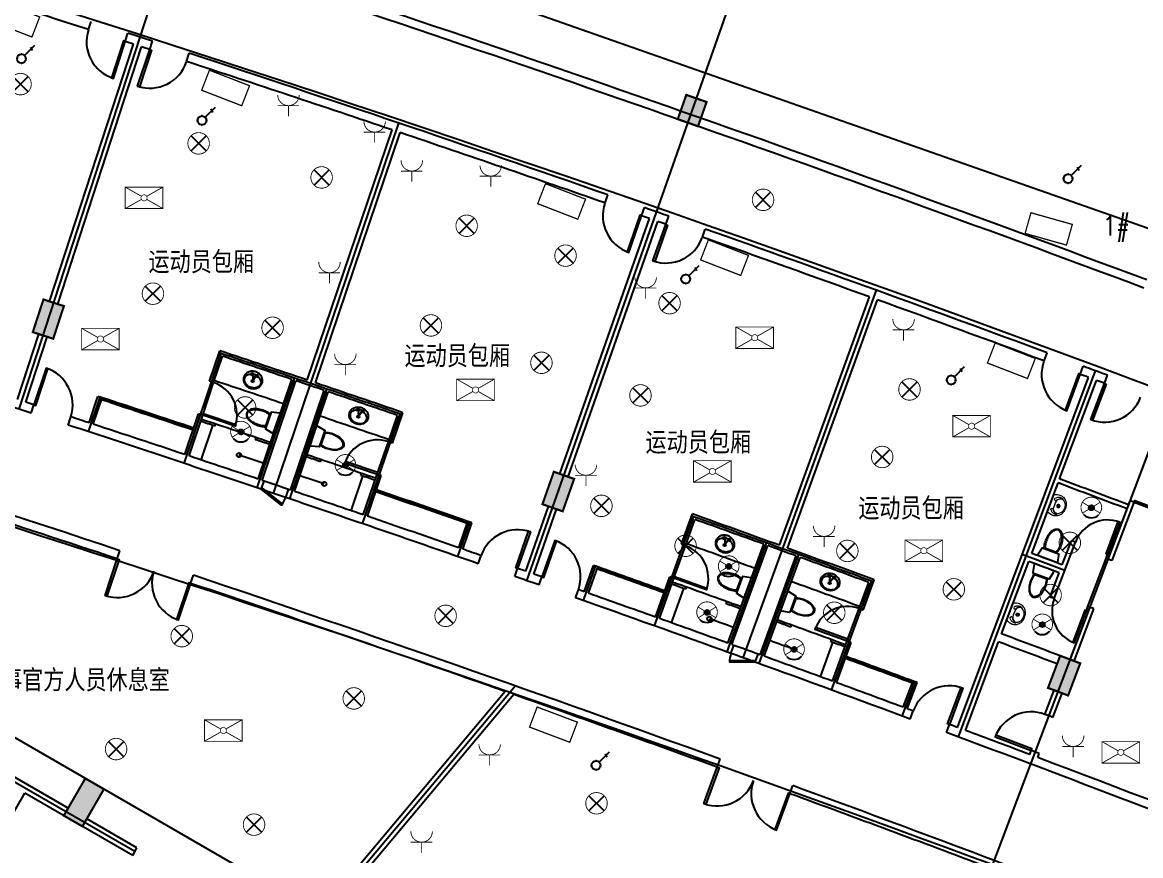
# Model space of a CAD drawing. Extents: x 23618587 to 48466785, y 42305484 to 86624613.
# Drawn here: x 24316359 to 24342374, y 43339700 to 43359099 of the extents above; entities that cross this region are included whole.
import ezdxf

# ---------------------------------------------------------------- set-up
doc = ezdxf.new("R2010")
doc.units = 0
doc.header["$MEASUREMENT"] = 0
doc.layers.get('0').update_dxf_attribs({"linetype": 'CONTINUOUS'})
for name, color, linetype in [('AC-W', 7, 'CONTINUOUS'), ('SIG_TEXT', 7, 'CONTINUOUS'), ('设备-动力', 3, 'CONTINUOUS'), ('设备-插座', 3, 'CONTINUOUS'), ('设备-照明', 3, 'CONTINUOUS'), ('设备-箱柜', 3, 'CONTINUOUS')]:
    doc.layers.add(name, color=color, linetype=linetype)
doc.styles.add('_TXT', font='TXT.shx')
doc.styles.add('ATT', font='txt')
doc.styles.add('IDQSTYLE', font='simplex.shx', dxfattribs={"width": 0.7, "bigfont": 'hzfs1.shx'})
doc.styles.add('Q1', font='SimSun.ttf', dxfattribs={"width": 0.8, "height": 450})

# ---------------------------------------------------------------- blocks, each defined once
blk = doc.blocks.new('WC-3')
for points in [[(382, 218, 0.033558), (397, 269, 0.056391), (412, 405, 0.056391), (397, 541, 0.070142), (358, 644, 0.106098), (290, 721, 0.162033), (225, 743, 0.162033), (161, 721, 0.106098), (93, 644, 0.070142), (54, 541, 0.056391), (38, 405, 0.056391), (54, 269, 0.033558), (69, 218)], [(55, 405, -0.056391), (70, 537, -0.070142), (108, 636, -0.106098), (170, 708, -0.162033), (225, 726, -0.162033), (280, 708, -0.106098), (343, 636, -0.070142), (381, 537, -0.056391), (396, 405, -0.056391), (381, 273, -0.027675), (369, 232), (81, 232, -0.027675), (70, 273, -0.056391)], [(-20, 24, 0.477064), (0, 0), (463, 0, 0.477064), (473, 12), (431, 207, 0.354037), (426, 211), (24, 211, 0.354037), (19, 207)]]:
    blk.add_lwpolyline(points, format="xyb", close=True)
blk = doc.blocks.new('15PLAV04')
at = {"color": 0, "linetype": 'ByBlock'}
for p, q in [((2.5, -1.5), (2.5, 1.5)), ((7, 0.5), (3, 1.5)), ((4, 1.25), (4, 3.635323)), ((7, -0.5), (7, 0.5)), ((3, -1.5), (7, -0.5)), ((4, -3.628449), (4, -1.25))]:
    blk.add_line(p, q, dxfattribs=at)
blk.add_lwpolyline([(8, 9, 0.109452), (4.986152, 8.332258, 0.102376), (2.343146, 6.363961, 0.093737), (0.622313, 3.491319, 0.088426), (0, 0, 0.088426), (0.622313, -3.491319, 0.093737), (2.343146, -6.363961, 0.102376), (4.986152, -8.332258, 0.109452), (8, -9, 0.109452), (11.013848, -8.332258, 0.102376), (13.656854, -6.363961, 0.093737), (15.377687, -3.491319, 0.088426), (16, 0, 0.088426), (15.377687, 3.491319, 0.093737), (13.656854, 6.363961, 0.102376), (11.013848, 8.332258, 0.109452)], format="xyb", close=True, dxfattribs=at)
for centre in [(3, 2.5), (9, 0), (3, -2.5)]:
    blk.add_circle(centre, 1, dxfattribs=at)
for centre, radius, start, end in [((7, 3.635323), 3, 146.09549, 180), ((11.358035, 0.706347), 8.250845, 143.130102, 146.09549), ((9.915843, 1.787992), 6.448105, 118.911201, 143.130102), ((9, 3.446272), 4.553728, 90, 118.911201), ((9, 3.446272), 4.553728, 61.088799, 90), ((8.084157, 1.787992), 6.448105, 36.869898, 61.088799), ((6.641965, 0.706347), 8.250845, 17.257939, 36.869898), ((4.368267, 0), 10.631733, 0, 17.257939), ((4.368267, 0), 10.631733, 342.742061, 0), ((7, -3.628449), 3, 180, 212.259808), ((9.915843, -1.787992), 6.448105, 212.259808, 241.088799), ((9, -3.446272), 4.553728, 241.088799, 270), ((9, -3.446272), 4.553728, 270, 298.911201), ((8.084157, -1.787992), 6.448105, 298.911201, 323.130102), ((6.641965, -0.706347), 8.250845, 323.130102, 342.742061)]:
    blk.add_arc(centre, radius, start, end, dxfattribs=at)
at = {"color": 0, "linetype": 'ByBlock', "style": 'ATT'}
for tag, p, flags in [('ITEM', (0, -17.5), 3), ('ROOM_NUMBER', (0, -26.5), 1)]:
    blk.add_attdef(tag, p, '', height=6, dxfattribs=dict(at, flags=flags))
blk = doc.blocks.new('T-FP-01$0$BAS01_PL')
at = {"lineweight": 0}
blk.add_line((-210, 0), (210, 0), dxfattribs=at)
for centre, major_axis, start_param, end_param in [((-33, 140), (156, 156), 1.495668, 1.907339), ((-77, 211), (-70.7, 70.7), 0.161674, 2.208155), ((-13, 117), (-178, 178), -0.44319, -0.075128), ((-12, 164), (-127, 127), -0.628506, 0.161674), ((0, 80), (205, 205), 0.785397, 1.127606), ((0, 85), (184, 184), 0.628505, 0.94229), ((0, 80), (-205, 205), -1.127607, -0.785399), ((13, 164), (127, 127), 6.12151, 6.91169), ((78, 211), (70.7, 70.7), 4.075029, 6.12151), ((13, 117), (178, 178), 0.075126, 0.443189), ((33, 140), (156, 156), 5.946641, 6.358312), ((-64, 155), (131, 131), 1.907339, 2.356194), ((165, 178), (294, 294), 2.411873, 2.799781), ((-165, 188), (-10.6, 10.6), 0.093906, 1.142323), ((-65, 221), (-84.9, 84.9), 1.094638, 1.958492), ((-126, 84), (21.2, 21.2), 3.413044, 6.554636), ((0, 730), (442, 442), 3.778951, 4.075029), ((0, 195), (26.9, 26.9), 0.7853973726036783, 7.068582679783264), ((0, 195), (-18.4, 18.4), -0.785399, 5.497786), ((127, 84), (21.2, 21.2), 1.299344, 4.440937), ((65, 221), (84.9, 84.9), 4.324692, 5.188546), ((165, 188), (10.6, 10.6), 5.140861, 6.189278), ((-165, 178), (-294, 294), 3.483403, 3.871311), ((64, 155), (131, 131), 5.497786, 5.946641)]:
    blk.add_ellipse(centre, major_axis=major_axis, ratio=1, start_param=start_param, end_param=end_param, dxfattribs=at)
for points in [[(-141, 58), (-175, 83), (-193, 127), (-204, 160), (-203, 207), (-193, 226), (-174, 237)], [(141, 58), (175, 83), (194, 127), (205, 160), (204, 207), (193, 226), (174, 237)]]:
    blk.add_open_spline(points, degree=3, dxfattribs=at)
blk.add_point((0, 195), dxfattribs=at)
blk = doc.blocks.new('HC000426')
at = {"color": 0, "linetype": 'Continuous', "const_width": 0.3}
blk.add_lwpolyline([(5, 2.5), (-5, 2.5), (-5, -2.5), (5, -2.5)], close=True, dxfattribs=at)
at = {"color": 0, "style": 'IDQSTYLE', "width": 0.7}
blk.add_attdef('PSFHATT', (7, -2.5), '', height=2.5, dxfattribs=at)
blk = doc.blocks.new('HC002297100793')
at = {"color": 0}
for p, q in [((0.74, 1.78), (3.12, 4.17)), ((2.09, 3.72), (2.47, 2.92))]:
    blk.add_line(p, q, dxfattribs=at)
blk.add_circle((0, 1.04), 1.04, dxfattribs=at)
for p in [(-1.04, 1.04), (0, 2.08), (0, 0), (1.04, 1.04)]:
    blk.add_point(p, dxfattribs=at)
at = {"color": 0, "width": 0.7}
blk.add_attdef('PSFHATT', (3.15, 0), '', height=0.025, dxfattribs=at)
blk = doc.blocks.new('HC001494')
at = {"color": 0, "linetype": 'Continuous'}
for p, q in [((-1.77, 1.77), (1.77, -1.77)), ((1.77, 1.77), (-1.77, -1.77))]:
    blk.add_line(p, q, dxfattribs=at)
at = {"color": 0, "linetype": 'Continuous', "const_width": 0.2}
blk.add_lwpolyline([(1.77, -1.77, 0.198912), (2.5, 0, 0.198912), (1.77, 1.77, 0.198912), (0, 2.5, 0.198912), (-1.77, 1.77, 0.198912), (-2.5, 0, 0.198912), (-1.77, -1.77, 0.198912), (0, -2.5, 0.198912)], format="xyb", close=True, dxfattribs=at)
at = {"color": 0, "style": 'IDQSTYLE', "width": 0.7}
blk.add_attdef('PSFHATT', (4.5, -2.5), '', height=2.5, dxfattribs=at)
blk = doc.blocks.new('HC000704')
at = {"color": 0, "linetype": 'Continuous', "const_width": 0.2}
for points in [[(-0.61, 0.35), (-4.38, 2.5)], [(-4.38, 2.5), (4.37, 2.5), (4.37, -2.5), (-4.38, -2.5), (-4.38, 2.5)], [(4.37, 2.5), (0.61, 0.35)], [(-0.61, -0.35), (-4.38, -2.5)], [(0.61, -0.35), (4.37, -2.5)]]:
    blk.add_lwpolyline(points, dxfattribs=at)
at = {"color": 0, "linetype": 'Continuous', "const_width": 0.16}
blk.add_lwpolyline([(0, -0.71, 0.198912), (0.5, -0.5, 0.198912), (0.71, 0, 0.198912), (0.5, 0.5, 0.198912), (0, 0.71, 0.198912), (-0.5, 0.5, 0.198912), (-0.71, 0, 0.198912), (-0.5, -0.5, 0.198912)], format="xyb", close=True, dxfattribs=at)
at = {"color": 0, "style": 'IDQSTYLE', "width": 0.7}
blk.add_attdef('PSFHATT', (6.37, -2.5), '', height=2.5, dxfattribs=at)
blk = doc.blocks.new('HC000133')
at = {"color": 0, "linetype": 'Continuous', "const_width": 0.2}
blk.add_lwpolyline([(-2.5, 5, 0.198912), (-1.77, 3.23, 0.198912), (0, 2.5, 0.198912), (1.77, 3.23, 0.198912), (2.5, 5)], format="xyb", dxfattribs=at)
for points in [[(-2.55, 2.48), (2.48, 2.48)], [(0, 2.5), (0, 0)]]:
    blk.add_lwpolyline(points, dxfattribs=at)
at = {"color": 0, "style": 'IDQSTYLE', "width": 0.7}
blk.add_attdef('PSFHATT', (4.5, 0), '', height=2.5, dxfattribs=at)
blk = doc.blocks.new('*X228')
at = {"color": 0, "linetype": 'Continuous'}
for p, q in [((292.89, 135.63), (293.52, 136.26)), ((292.95, 135.41), (293.73, 136.19)), ((293, 136.02), (293.13, 136.15)), ((293.08, 135.25), (293.89, 136.07)), ((293.25, 135.14), (294, 135.89)), ((293.49, 135.1), (294.04, 135.65))]:
    blk.add_line(p, q, dxfattribs=at)
blk = doc.blocks.new('HC000703')
at = {"color": 0, "linetype": 'Continuous', "const_width": 0.2}
blk.add_lwpolyline([(-2.4, 0.06, 1), (2.4, 0.06, 1)], format="xyb", close=True, dxfattribs=at)
for points in [[(-2.07, 1.27), (2.02, -1.23)], [(2.07, 1.27), (-2.02, -1.23)]]:
    blk.add_lwpolyline(points, dxfattribs=at)
at = {"color": 0, "linetype": 'Continuous'}
blk.add_circle((0.02, -0.01), 0.58, dxfattribs=at)
blk.add_arc((0, 0.06), 2.4, 224.6186, 315.1352, dxfattribs=at)
blk.add_blockref('*X228', (-293.44, -135.69), dxfattribs=at)
at = {"color": 0, "style": 'IDQSTYLE', "width": 0.7}
blk.add_attdef('PSFHATT', (4.4, -2.34), '', height=2.5, dxfattribs=at)

msp = doc.modelspace()

# ---------------------------------------------------------------- hatches: boundary and pattern name
at = {"layer": 'AC-W'}
for points in [[(24332276.39305, 43357245.00742), (24331804.65205, 43357410.71932), (24331605.80304, 43356844.62827), (24332077.54404, 43356678.91637)], [(24316849.11188, 43352648.85574), (24317324.545, 43352494.05474), (24317076.86341, 43351733.36175), (24316601.43029, 43351888.16274)], [(24329194.67965, 43348470.51131), (24328722.93866, 43348636.22321), (24328457.79962, 43347881.43762), (24328929.54061, 43347715.72572)], [(24340969.85598, 43344177.29825), (24340502.03778, 43344353.78089), (24340219.66554, 43343605.27176), (24340687.48375, 43343428.78911)], [(24318255.70621, 43341247.43312), (24317822.69351, 43341497.43312), (24317322.69351, 43340631.40771), (24317755.70621, 43340381.40771)]]:
    msp.add_hatch(color=7, dxfattribs=at).paths.add_polyline_path(points)

# ---------------------------------------------------------------- linework, layer by layer
at = {"layer": 'AC-W', "color": 7, "ltscale": 300}
for p, q in [((24316281.88998, 43350097.7092), (24333848.89883, 43404060.7719)), ((24328097.19679, 43346100.28264), (24346902.50928, 43399643.93514)), ((24334444.07932, 43327590.93842), (24359851.20616, 43394928.38194)), ((24322201.05527, 43348133.02194), (24325117.43288, 43356753.04176)), ((24333126.27757, 43344306.08986), (24336226.28163, 43352861.78824)), ((24320126.01956, 43348830.38878), (24320980.02775, 43351388.63067)), ((24338137.41955, 43342462.38778), (24341321.64872, 43350987.09801)), ((24321823.9866, 43348260.43967), (24322687.40506, 43350818.66338)), ((24322578.03018, 43348005.32705), (24323445.20895, 43350562.27855)), ((24317899.16158, 43349568.41409), (24318164.81677, 43350375.83426)), ((24324273.25443, 43347427.27102), (24325147.92149, 43349978.52347)), ((24331066.7695, 43345047.60937), (24331975.27753, 43347587.00786)), ((24326490.77508, 43346661.64709), (24326769.91857, 43347464.5038)), ((24332752.16295, 43344441.48811), (24333670.07871, 43346980.66724)), ((24333500.57988, 43344170.3124), (24334422.22789, 43346708.13921)), ((24329412.35789, 43345636.47534), (24329696.08808, 43346437.7226)), ((24335183.05784, 43343556.14471), (24336112.07059, 43346088.11368)), ((24323347.20979, 43338307.85223), (24310306.31854, 43345837.01431)), ((24336830.40503, 43342948.67883), (24337125.7811, 43343745.70642)), ((24327829.91289, 43343650.12975), (24298958.8155, 43309242.89571))]:
    msp.add_line(p, q, dxfattribs=at)
at = {"layer": 'AC-W', "color": 7}
for p, q in [((24343097.71681, 43354107.10884), (24321397.67742, 43361728.47949)), ((24317895.61396, 43358930.72068), (24317957.10889, 43359121.03193)), ((24318751.63253, 43358653.34384), (24318813.43856, 43358843.55429)), ((24316992.06643, 43352602.30975), (24318941.77992, 43358591.52011)), ((24317182.23968, 43352540.38935), (24319131.95666, 43358529.61042)), ((24319322.05907, 43358467.64852), (24319384.0724, 43358657.79149)), ((24320177.31856, 43358187.93992), (24320239.64271, 43358377.98123)), ((24322987.64974, 43350770.01239), (24324958.60826, 43356595.63027)), ((24323177.10072, 43350705.91618), (24325148.05925, 43356531.53406)), ((24329913.97251, 43354893.77585), (24329979.83519, 43355082.61999)), ((24330763.37418, 43354596.75311), (24330829.54556, 43354785.4893)), ((24328864.41357, 43348586.52628), (24330952.04692, 43354530.5655)), ((24329053.10997, 43348520.24152), (24331140.74702, 43354464.29127)), ((24331329.37161, 43354397.96655), (24331395.74867, 43354586.6305)), ((24332177.96069, 43354098.63015), (24332244.64615, 43354287.18531)), ((24333969.07019, 43346925.66045), (24336064.12791, 43352707.80835)), ((24334157.10752, 43346857.52849), (24336252.16524, 43352639.6764)), ((24316248.70844, 43350318.832), (24316744.42768, 43351841.6028)), ((24316438.88518, 43350256.92232), (24316934.60092, 43351779.68241)), ((24320711.88868, 43350743.30492), (24320949.37505, 43351454.71214)), ((24320806.74297, 43350711.64007), (24321012.56449, 43351328.19299)), ((24340127.27544, 43351218.33834), (24340196.84987, 43351405.84674)), ((24340970.65373, 43350904.62068), (24341040.53466, 43351092.01506)), ((24320553.42417, 43349952.80571), (24320806.7637, 43350711.63315)), ((24321840.56827, 43348465.92477), (24322624.04058, 43350787.27592)), ((24321935.3173, 43348433.9463), (24322718.78961, 43350755.29746)), ((24338113.72124, 43342684.72693), (24341157.98435, 43350834.72476)), ((24340488.04814, 43348469.62737), (24341345.34062, 43350764.7417)), ((24341532.6204, 43350694.70965), (24341602.70556, 43350882.02775)), ((24322594.91395, 43348210.78755), (24323381.79839, 43350530.98429)), ((24322689.61585, 43348178.66982), (24323476.5003, 43350498.86656)), ((24316567.07667, 43350004.78282), (24316629.09171, 43350194.92523)), ((24317914.17265, 43349774.01989), (24318117.32074, 43350391.45884)), ((24318009.16326, 43349742.76634), (24318212.31135, 43350360.20529)), ((24320141.92138, 43349035.9276), (24320458.56988, 43349984.47056)), ((24320236.77568, 43349004.26275), (24320553.42417, 43349952.80571)), ((24324874.57287, 43349335.38709), (24325085.37331, 43349950.25551)), ((24324969.16801, 43349302.95625), (24325212.39929, 43350012.41981)), ((24317422.32735, 43349725.05589), (24317484.65831, 43349915.09497)), ((24320521.33856, 43348909.2682), (24320790.45476, 43349715.4248)), ((24320837.87097, 43349699.55959), (24320853.70339, 43349746.98675)), ((24321780.71718, 43349383.07856), (24321796.70642, 43349430.45309)), ((24324615.12616, 43348578.62595), (24324874.5522, 43349335.39417)), ((24323294.02663, 43348871.08649), (24323310.0855, 43348918.43746)), ((24321916.90466, 43348229.0698), (24321980.8959, 43348418.55626)), ((24324007.03236, 43347729.96705), (24324282.65861, 43348533.92113)), ((24324235.34983, 43348550.10385), (24324251.56526, 43348597.40143)), ((24324290.81778, 43347632.67454), (24324615.12616, 43348578.62595)), ((24324385.41293, 43347600.2437), (24324709.72131, 43348546.19512)), ((24339840.70483, 43346736.58185), (24340453.05661, 43348375.94923)), ((24322485.15264, 43348036.81668), (24322549.35379, 43348226.23213)), ((24341711.23232, 43346568.06983), (24342223.10839, 43347924.71383)), ((24342094.24816, 43347866.46251), (24342129.54996, 43347960.02417)), ((24328069.11791, 43346322.11114), (24328599.31665, 43347831.7259)), ((24328257.81801, 43346255.83692), (24328788.01305, 43347765.44114)), ((24331693.40273, 43346947.56242), (24331946.04465, 43347653.72958)), ((24341652.97569, 43346696.94184), (24342058.94637, 43347772.90086)), ((24326509.22828, 43346866.97257), (24326722.69095, 43347480.92183)), ((24326603.68201, 43346834.13216), (24326817.14468, 43347448.08142)), ((24331787.55835, 43346913.87683), (24332006.51469, 43347525.88837)), ((24318566.77848, 43346609.26953), (24318629.83501, 43346799.06909)), ((24331518.07362, 43346160.63186), (24331787.57892, 43346913.86947)), ((24332773.13409, 43344646.57172), (24333606.05765, 43346950.64168)), ((24332867.17776, 43344612.57484), (24333700.10133, 43346916.6448)), ((24340363.24257, 43345686.52405), (24340857.46833, 43346996.38879)), ((24340552.03745, 43346470.16577), (24340763.84855, 43347031.53654)), ((24326964.76561, 43346496.60007), (24327030.62152, 43346685.44656)), ((24333521.85252, 43344375.36496), (24334358.16276, 43346678.20782)), ((24333615.8461, 43344341.22985), (24334452.15634, 43346644.0727)), ((24339140.87423, 43344863.01913), (24339770.72177, 43346549.22558)), ((24341147.06481, 43345498.3668), (24341570.89226, 43346621.02894)), ((24341570.89226, 43346621.02894), (24341606.19406, 43346714.5906)), ((24327814.17139, 43346199.59724), (24327880.34107, 43346388.33402)), ((24329432.27319, 43345841.58991), (24329649.24369, 43346454.30829)), ((24329526.53756, 43345808.20983), (24329743.50805, 43346420.92821)), ((24340269.62264, 43345721.6714), (24340481.43375, 43346283.04218)), ((24320273.70764, 43346039.01472), (24320337.39775, 43346228.60262)), ((24328380.16712, 43346000.81127), (24328446.54588, 43346189.47462)), ((24331087.0621, 43345252.76123), (24331423.918, 43346194.31745)), ((24331181.21772, 43345219.07564), (24331518.07362, 43346160.63186)), ((24335825.03423, 43345450.96848), (24336048.93234, 43346061.18945)), ((24335918.91438, 43345416.52261), (24336177.25835, 43346120.62374)), ((24329228.74696, 43345701.45676), (24329295.43919, 43345890.00953)), ((24331463.68458, 43345118.01887), (24331749.97484, 43345918.23751)), ((24331797.04101, 43345901.36217), (24331813.88381, 43345948.44)), ((24332732.90537, 43345564.79549), (24332749.90381, 43345611.81734)), ((24341111.96889, 43345404.72744), (24341147.27069, 43345498.28909)), ((24335549.46732, 43344699.92727), (24335825.01372, 43345450.976)), ((24340735.62747, 43344265.66007), (24341158.75052, 43345387.07868)), ((24340829.19111, 43344230.36354), (24341287.61074, 43345445.32996)), ((24334234.92255, 43345020.56599), (24334251.99011, 43345067.56279)), ((24335169.168, 43344679.53128), (24335186.39094, 43344726.47137)), ((24332844.38908, 43344408.13882), (24332912.41691, 43344596.21385)), ((24334923.36824, 43343864.46336), (24335216.11998, 43344662.3408)), ((24335205.00869, 43343761.12577), (24335549.46732, 43344699.92727)), ((24335298.88884, 43343726.67991), (24335643.34747, 43344665.48141)), ((24338301.07751, 43342614.74387), (24339070.89117, 43344675.66286)), ((24333408.39681, 43344203.78055), (24333476.63298, 43344391.78008)), ((24336853.02051, 43343153.58764), (24337078.89632, 43343763.07932)), ((24336946.78846, 43343118.83751), (24337172.66428, 43343728.3292)), ((24340147.33888, 43342989.76886), (24340359.64944, 43343552.46336)), ((24340334.46219, 43342919.16526), (24340546.77673, 43343481.87031)), ((24337013.02519, 43342880.96298), (24337082.5929, 43343068.47387)), ((24337856.40798, 43342567.26514), (24337926.28723, 43342754.66015)), ((24339794.32089, 43342054.1523), (24339829.62269, 43342147.71396)), ((24317422.69338, 43340804.61294), (24315430.83495, 43341954.61294)), ((24332523.43309, 43341759.02202), (24332591.67004, 43341947.02127)), ((24339981.4442, 43341983.54871), (24340016.746, 43342077.11036)), ((24315813.36671, 43340117.17738), (24316413.55974, 43341156.74221)), ((24318924.84038, 43339706.40786), (24316413.36671, 43341156.40786)), ((24334214.08462, 43341142.17915), (24334282.94911, 43341329.94944)), ((24319024.84038, 43339879.61294), (24317855.70608, 43340554.61294)), ((24318924.84038, 43339706.40786), (24319024.84038, 43339879.61294))]:
    msp.add_line(p, q, dxfattribs=at)
at = {"layer": 'AC-W', "color": 7, "linetype": 'ByBlock'}
for p, q in [((24324186.88904, 43350046.02191), (24324130.44595, 43350065.26458)), ((24324180.43469, 43349968.98358), (24324189.04049, 43350071.70135)), ((24324204.09735, 43349960.91646), (24324180.43469, 43349968.98358)), ((24324264.06204, 43350059.33133), (24324193.07405, 43350083.53268)), ((24324260.02848, 43350047.5), (24324204.09735, 43349960.91646)), ((24324302.32614, 43350006.66689), (24324246.0457, 43350025.85411)), ((24335152.70092, 43346176.1435), (24335096.68214, 43346196.58853)), ((24335144.60097, 43346099.26077), (24335155.40091, 43346201.77107)), ((24335168.08575, 43346090.68959), (24335144.60097, 43346099.26077)), ((24335230.14083, 43346187.79992), (24335159.68649, 43346213.51346)), ((24335225.85525, 43346176.05753), (24335168.08575, 43346090.68959)), ((24335267.27022, 43346134.32944), (24335211.41287, 43346154.71555))]:
    msp.add_line(p, q, dxfattribs=at)
at = {"layer": 'AC-W', "color": 7, "ltscale": 5000}
for p, q in [((24327591.81262, 43343521.94528), (24323270.60535, 43338372.13099)), ((24327793.33408, 43343450.96443), (24323423.81424, 43338243.57347))]:
    msp.add_line(p, q, dxfattribs=at)
at = {"layer": 'AC-W', "color": 7, "ltscale": 1000}
msp.add_line((24318974.81638, 43339793.02426), (24313778.71195, 43342792.99655), dxfattribs=at)
at = {"layer": 'AC-W', "color": 7}
for points in [[(24318750.94619, 43358651.23159), (24318708.09825, 43358664.98128), (24318433.10455, 43357808.02243), (24318475.95249, 43357794.27275)], [(24319321.37042, 43358465.53703), (24319364.10125, 43358451.4276), (24319081.91269, 43357596.81095), (24319039.18185, 43357610.92038)], [(24330762.63937, 43354594.65724), (24330720.11954, 43354609.39033), (24330425.45764, 43353758.99374), (24330467.97747, 43353744.26064)], [(24331328.6345, 43354395.87148), (24331371.02897, 43354380.78144), (24331069.22807, 43353532.89216), (24331026.83361, 43353547.98221)], [(24316629.09171, 43350194.92523), (24316671.86214, 43350180.9363), (24316951.64073, 43351036.34494), (24316908.8703, 43351050.33387)], [(24340969.87772, 43350902.5397), (24340927.65674, 43350918.10855), (24340616.27983, 43350073.68897), (24340658.50081, 43350058.12013)], [(24341531.84212, 43350692.62953), (24341573.93071, 43350676.70627), (24341255.46565, 43349834.93433), (24341213.37706, 43349850.85758)], [(24320553.42417, 43349952.80571), (24320566.09461, 43349990.74593), (24321324.89897, 43349737.33728), (24321312.22854, 43349699.39706)], [(24324615.12616, 43348578.62595), (24324628.09402, 43348616.46555), (24323871.30217, 43348875.82264), (24323858.33432, 43348837.98305)], [(24321916.90466, 43348229.0698), (24321935.38292, 43348252.70354), (24322408.05773, 43347883.13821), (24322389.57946, 43347859.50447)], [(24342223.10839, 43347924.71383), (24342238.9942, 43347966.81658), (24343081.04909, 43347649.1004), (24343065.16328, 43347606.99765)], [(24341606.19406, 43346714.5906), (24341568.76938, 43346728.71132), (24341851.18386, 43347477.20481), (24341888.60853, 43347463.08408)], [(24327880.34107, 43346388.33402), (24327837.86294, 43346403.1869), (24328134.92063, 43347252.74957), (24328177.39876, 43347237.89669)], [(24328446.54588, 43346189.47462), (24328488.98271, 43346174.50413), (24328788.39251, 43347023.24071), (24328745.95568, 43347038.2112)], [(24318566.77848, 43346609.26953), (24318609.48335, 43346595.08171), (24318325.72686, 43345740.98437), (24318283.02199, 43345755.1722)], [(24320274.18238, 43346040.43814), (24320231.50123, 43346054.69715), (24319946.32091, 43345201.07418), (24319989.00206, 43345186.81516)], [(24331518.07362, 43346160.63186), (24331531.55232, 43346198.29251), (24332284.76537, 43345928.7186), (24332271.28668, 43345891.05794)], [(24341112.9631, 43345404.2749), (24341075.51649, 43345418.33734), (24340794.26775, 43344669.40504), (24340831.71437, 43344655.34261)], [(24335549.46732, 43344699.92727), (24335563.24122, 43344737.48097), (24334812.1674, 43345012.95894), (24334798.3935, 43344975.40525)], [(24333408.39681, 43344203.78055), (24333408.70505, 43344233.77896), (24332808.73672, 43344239.94368), (24332808.42848, 43344209.94527)], [(24337926.28723, 43342754.66015), (24337884.1103, 43342770.34794), (24338197.86608, 43343613.88651), (24338240.04301, 43343598.19872)], [(24339829.62269, 43342147.71396), (24339845.5085, 43342189.8167), (24339003.45362, 43342507.53288), (24338987.56781, 43342465.43014)], [(24332523.43309, 43341759.02202), (24332565.72007, 43341743.63334), (24332257.94643, 43340897.89378), (24332215.65945, 43340913.28247)], [(24334214.0845, 43341142.17919), (24334171.82324, 43341157.63837), (24333862.63974, 43340312.41321), (24333904.901, 43340296.95404)]]:
    msp.add_lwpolyline(points, close=True, dxfattribs=at)
at = {"layer": 'AC-W', "color": 7, "const_width": 50}
for points in [[(24331605.80304, 43356844.62827), (24331804.65205, 43357410.71932), (24332276.39305, 43357245.00742), (24332077.54404, 43356678.91637)], [(24316849.11188, 43352648.85574), (24317324.545, 43352494.05474), (24317076.86341, 43351733.36175), (24316601.43029, 43351888.16274)], [(24329194.67965, 43348470.51131), (24328722.93866, 43348636.22321), (24328457.79962, 43347881.43762), (24328929.54061, 43347715.72572)], [(24340969.85598, 43344177.29825), (24340502.03778, 43344353.78089), (24340219.66554, 43343605.27176), (24340687.48375, 43343428.78911)], [(24317822.69351, 43341497.43312), (24317322.69351, 43340631.40771), (24317755.70621, 43340381.40771), (24318255.70621, 43341247.43312)]]:
    msp.add_lwpolyline(points, close=True, dxfattribs=at)
at = {"layer": 'AC-W', "color": 7, "linetype": 'ByBlock'}
for points in [[(24323971.23494, 43350013.89141, -0.109452), (24324011.34855, 43350079.82032, -0.102376), (24324079.24514, 43350126.4824, -0.093737), (24324161.10166, 43350144.02796, -0.088426), (24324248.73584, 43350130.58866, -0.088426), (24324326.32947, 43350087.6982, -0.093737), (24324380.42167, 43350023.80477, -0.102376), (24324405.67538, 43349945.38573, -0.109452), (24324397.16287, 43349868.68331, -0.109452), (24324357.04926, 43349802.75439, -0.102376), (24324289.15267, 43349756.09231, -0.093737), (24324207.29615, 43349738.54676, -0.088426), (24324119.66197, 43349751.98605, -0.088426), (24324042.06834, 43349794.87651, -0.093737), (24323987.97614, 43349858.76994, -0.102376), (24323962.72243, 43349937.18898, -0.109452)], [(24334936.40916, 43346148.63101, -0.109452), (24334977.92316, 43346213.68723, -0.102376), (24335046.80186, 43346258.88702, -0.093737), (24335129.0148, 43346274.67848, -0.088426), (24335216.34161, 43346259.36864, -0.088426), (24335293.00051, 43346214.82904, -0.093737), (24335345.71431, 43346149.79372, -0.102376), (24335369.28566, 43346070.85268, -0.109452), (24335359.1352, 43345994.34979, -0.109452), (24335317.6212, 43345929.29357, -0.102376), (24335248.7425, 43345884.09378, -0.093737), (24335166.52956, 43345868.30233, -0.088426), (24335079.20275, 43345883.61216, -0.088426), (24335002.54385, 43345928.15177, -0.093737), (24334949.83005, 43345993.18708, -0.102376), (24334926.2587, 43346072.12812, -0.109452)]]:
    msp.add_lwpolyline(points, format="xyb", close=True, dxfattribs=at)
at = {"layer": 'AC-W', "color": 7}
for points in [[(24323074.88154, 43349234.98787, -0.4770641446), (24323058.14864, 43349261.19027), (24323204.62782, 43349700.34774, -0.4770641446), (24323219.18379, 43349705.80326), (24323390.59512, 43349604.98551, -0.3540373363), (24323392.80337, 43349599.09366), (24323265.52082, 43349217.48939, -0.3540373363), (24323260.21782, 43349214.10288)], [(24323385.94829, 43349554.22009, -0.0335581281), (24323438.8751, 43349552.657, -0.0563912107), (24323572.79343, 43349524.21427, -0.0563912107), (24323696.97169, 43349466.56993, -0.0701423195), (24323782.19423, 43349396.61535, -0.1060983654), (24323834.30632, 43349308.08313, -0.1620331015), (24323834.26072, 43349239.81794, -0.1620331015), (24323793.31718, 43349185.19409, -0.1060983654), (24323698.49305, 43349145.67185, -0.0701423195), (24323588.34043, 43349140.88385, -0.0563912107), (24323454.42209, 43349169.32657, -0.0563912107), (24323330.24383, 43349226.97091, -0.0335581281), (24323286.97621, 43349257.49308)], [(24323459.66023, 43349185.03098, 0.0563912107), (24323589.93741, 43349157.3616, 0.0701423195), (24323695.47232, 43349161.94888, 0.1060983654), (24323783.88356, 43349198.79827, 0.1620331015), (24323818.55631, 43349245.05608, 0.1620331015), (24323818.59492, 43349302.86597, 0.1060983654), (24323770.00714, 43349385.41082, 0.0701423195), (24323688.35721, 43349452.43284, 0.0563912107), (24323567.55529, 43349508.50986, 0.0563912107), (24323437.27811, 43349536.17924, 0.0276751141), (24323395.46195, 43349537.90638), (24323304.37817, 43349264.8292, 0.0276751141), (24323338.85831, 43349241.10801, 0.0563912107)], [(24334023.60774, 43345389.06949, -0.4770641446), (24334007.43888, 43345415.62365), (24334163.27373, 43345851.54902, -0.4770641446), (24334177.94301, 43345856.69209), (24334347.15968, 43345752.23262, -0.3540373363), (24334349.24146, 43345746.2949), (24334213.82933, 43345367.49916, -0.3540373363), (24334208.45514, 43345364.2268)], [(24334341.42855, 43345701.57816, -0.0335581281), (24334394.30984, 43345698.88385, -0.0563912107), (24334527.58947, 43345667.58446, -0.0563912107), (24334650.50691, 43345607.29837, -0.0701423195), (24334734.21434, 43345535.53773, -0.1060983654), (24334784.4217, 43345445.91159, -0.1620331015), (24334782.91661, 43345377.66298, -0.1620331015), (24334740.81457, 43345323.92699, -0.1060983654), (24334645.16714, 43345286.44111, -0.0701423195), (24334534.93733, 43345284.00927, -0.0563912107), (24334401.6577, 43345315.30865, -0.0563912107), (24334278.74026, 43345375.59474, -0.0335581281), (24334236.13509, 43345407.03499)], [(24334407.23041, 43345330.89748, 0.0563912107), (24334536.88624, 43345300.44911, 0.0701423195), (24334642.4951, 43345302.77901, 0.1060983654), (24334731.67397, 43345337.72974, 0.1620331015), (24334767.32778, 43345383.23568, 0.1620331015), (24334768.60235, 43345441.03153, 0.1060983654), (24334721.79048, 43345524.59632, 0.0701423195), (24334641.59215, 43345593.34869, 0.0563912107), (24334522.01676, 43345651.99563, 0.0563912107), (24334392.36093, 43345682.44401, 0.0276751141), (24334350.59125, 43345685.06477), (24334253.68992, 43345413.99737, 0.0276751141), (24334287.65502, 43345389.54443, 0.0563912107)]]:
    msp.add_lwpolyline(points, format="xyb", close=True, dxfattribs=at)
at = {"layer": 'AC-W', "color": 7, "linetype": 'ByBlock'}
for centre in [(24324165.37783, 43350079.76846), (24324176.13179, 43349917.62469), (24324283.69115, 43350039.43288), (24335131.91613, 43346210.34225), (24335139.201, 43346048.00562), (24335249.34003, 43346167.48635)]:
    msp.add_circle(centre, 25, dxfattribs=at)
at = {"layer": 'AC-W', "color": 7}
for centre in [(24321396.21941, 43349024.59965), (24323381.89024, 43348352.7954), (24332340.83122, 43345214.61906), (24334311.68505, 43344500.51485)]:
    msp.add_circle(centre, 50, dxfattribs=at)
at = {"layer": 'AC-W', "color": 7, "ltscale": 300}
for centre, radius, start, end in [((24162246.90911, 42870268.06754), 513099.72014, 62.6224147924, 75.1443656534), ((24150982.49453, 42831626.35527), 541522.67138, 66.0871772528, 74.4564383749), ((24148685.34615, 42835267.72991), 544122.67138, 71.0710564814, 71.5449043889), ((24148685.34615, 42835267.72991), 544122.67138, 69.8459829812, 70.3198308902), ((24148685.34615, 42835267.72991), 545922.67138, 69.4171898412, 69.5283609948)]:
    msp.add_arc(centre, radius, start, end, dxfattribs=at)
at = {"layer": 'AC-W', "color": 7}
for centre, radius, start, end in [((24148759.7883, 42835660.74182), 530172.67138, 79.4743453433, 79.4743453433), ((24148766.30591, 42835659.45113), 530172.67138, 78.1227654299, 78.1227654299), ((24148779.34207, 42835656.52904), 530172.67138, 76.2090487924, 76.2090487924), ((24148685.34615, 42835267.72991), 552922.67138, 69.4782617, 72.0146194512), ((24148685.34615, 42835267.72991), 552722.67138, 69.4782617, 72.0146194512), ((24148685.34615, 42835267.72991), 550322.67138, 72.0928934274, 72.5226426374), ((24318750.94619, 43358651.23159), 900, 162.20883037, 252.208830368), ((24148685.34615, 42835267.72991), 550522.67138, 71.9367521983, 71.9992086776), ((24148685.34615, 42835267.72991), 550322.67138, 71.9783917423, 71.9992086776), ((24148685.34615, 42835267.72991), 550322.67138, 71.9367521983, 71.9575691348), ((24148685.34615, 42835267.72991), 550522.67138, 70.7728934241, 71.8430674458), ((24319321.37042, 43358465.53703), 900, 251.72713051, 341.72713051), ((24148685.34615, 42835267.72991), 550322.67138, 71.3183917497, 71.8430674458), ((24148685.34615, 42835267.72991), 550322.67138, 70.7728934241, 71.2975691279), ((24330762.63937, 43354594.65724), 900, 160.888830369, 250.888830365), ((24148685.34615, 42835267.72991), 550522.67138, 70.6167521942, 70.6792086823), ((24148685.34615, 42835267.72991), 550322.67138, 70.658391749, 70.6792086823), ((24148685.34615, 42835267.72991), 550322.67138, 70.6167521942, 70.6375691364), ((24331328.6345, 43354395.87148), 900, 250.407130508, 340.407130507), ((24148685.34615, 42835267.72991), 550322.67138, 70.0933344128, 70.5230674538), ((24148685.34615, 42835267.72991), 550522.67138, 69.6427787649, 70.5230674538), ((24148685.34615, 42835267.72991), 550322.67138, 69.6427787649, 70.0725117934), ((24148685.34615, 42835267.72991), 544172.67138, 71.3185094071, 71.5449039091), ((24148685.34615, 42835267.72991), 544072.67138, 71.3553656487, 71.5343739599), ((24148685.34615, 42835267.72991), 539022.67138, 71.622122871, 73.1673944849), ((24316629.09171, 43350194.92523), 900, 341.888626717, 71.888626715), ((24340969.87772, 43350902.5397), 900, 159.758715707, 249.758715704), ((24148685.34615, 42835267.72991), 550522.67138, 69.4866375339, 69.5490940202), ((24148685.34615, 42835267.72991), 543422.67138, 71.5343676711, 71.5449106883), ((24320553.42417, 43349952.80571), 800, 341.532855197, 71.532855201), ((24148685.34615, 42835267.72991), 543472.67138, 71.3553656487, 71.5343681499), ((24148685.34615, 42835267.72991), 544072.67138, 71.2711261361, 71.3448347406), ((24148685.34615, 42835267.72991), 544172.67138, 71.0710569739, 71.2974514703), ((24148685.34615, 42835267.72991), 550322.67138, 69.5282770813, 69.5490940202), ((24148685.34615, 42835267.72991), 550322.67138, 69.4866375339, 69.5074544713), ((24148685.34615, 42835267.72991), 544072.67138, 71.0815869064, 71.2605952292), ((24148685.34615, 42835267.72991), 541422.67138, 71.9362389582, 71.9997219175), ((24148685.34615, 42835267.72991), 541622.67138, 71.9362389582, 71.9574018951), ((24148685.34615, 42835267.72991), 542272.67138, 71.7826178191, 71.7931836931), ((24148685.34615, 42835267.72991), 542222.67138, 71.5449286899, 71.7826173403), ((24148685.34615, 42835267.72991), 542247.67138, 71.5449286899, 71.7826175797), ((24148685.34615, 42835267.72991), 542272.67138, 71.5449286899, 71.7826178191), ((24341531.84212, 43350692.62953), 900, 249.27701585, 339.277015846), ((24148685.34615, 42835267.72991), 542622.67138, 71.5343598942, 71.5449199142), ((24148685.34615, 42835267.72991), 543472.67138, 71.0815927293, 71.2605952292), ((24148685.34615, 42835267.72991), 541422.67138, 71.3397219204, 71.8410144844), ((24148685.34615, 42835267.72991), 541622.67138, 71.7931900273, 71.8410144844), ((24148685.34615, 42835267.72991), 541622.67138, 71.5449286899, 71.7826114838), ((24148685.34615, 42835267.72991), 542472.67138, 71.4973915522, 71.5343501484), ((24148685.34615, 42835267.72991), 542522.67138, 71.3553894573, 71.534358924), ((24148685.34615, 42835267.72991), 542472.67138, 71.3553894573, 71.3923480536), ((24324615.12616, 43348578.62595), 800, 71.083105683, 161.083105679), ((24148685.34615, 42835267.72991), 543422.67138, 71.0710501913, 71.0815932092), ((24148685.34615, 42835267.72991), 538822.67138, 71.622122871, 72.409301139), ((24148685.34615, 42835267.72991), 541622.67138, 71.3553894573, 71.5343501484), ((24146616.73816, 42829303.63136), 548322.67138, 71.3498118939, 71.4124733141), ((24148685.34615, 42835267.72991), 542472.67138, 71.2236128119, 71.2605714204), ((24148685.34615, 42835267.72991), 542522.67138, 71.0816019524, 71.2605714204), ((24148685.34615, 42835267.72991), 541622.67138, 71.3397219204, 71.3448109183), ((24148685.34615, 42835267.72991), 541622.67138, 71.2762389564, 71.3397219204), ((24146707.89915, 42829272.78922), 548322.67138, 71.203487568, 71.2661489817), ((24148685.34615, 42835267.72991), 542472.67138, 71.0816107252, 71.1185693224), ((24148685.34615, 42835267.72991), 542622.67138, 71.0710409671, 71.08160098), ((24148685.34615, 42835267.72991), 547772.67138, 69.3279804304, 69.5074060069), ((24148685.34615, 42835267.72991), 547872.67138, 69.3279804304, 69.5074079148), ((24148685.34615, 42835267.72991), 541422.67138, 71.2762389564, 71.3397219204), ((24148685.34615, 42835267.72991), 541622.67138, 71.2711499554, 71.2762389564), ((24148685.34615, 42835267.72991), 541622.67138, 71.0816107252, 71.2605714204), ((24148685.34615, 42835267.72991), 542222.67138, 70.833343534, 71.0710321943), ((24148685.34615, 42835267.72991), 542247.67138, 70.8333432935, 71.0710321943), ((24148685.34615, 42835267.72991), 542272.67138, 70.833343053, 71.0710321943), ((24321916.90466, 43348229.0698), 600, 321.979585118, 341.307980451), ((24148685.34615, 42835267.72991), 541422.67138, 70.7749463905, 71.2762389564), ((24148685.34615, 42835267.72991), 547972.67138, 69.3175244847, 69.3279804304), ((24148685.34615, 42835267.72991), 541622.67138, 70.833349394, 71.0710321943), ((24148685.34615, 42835267.72991), 544172.67138, 70.0934520742, 70.3198303967), ((24148685.34615, 42835267.72991), 542272.67138, 70.8227771884, 70.833343053), ((24148685.34615, 42835267.72991), 544072.67138, 70.1302921331, 70.3093004603), ((24341606.19406, 43346714.5906), 800.00027, 69.327980443, 159.327980439), ((24327880.34107, 43346388.33402), 900, 70.727334154, 160.727334156), ((24148685.34615, 42835267.72991), 541622.67138, 70.7749463905, 70.8227708474), ((24328446.54588, 43346189.47462), 900, 340.568626721, 70.56862672), ((24148685.34615, 42835267.72991), 543422.67138, 70.3092941678, 70.3198371816), ((24331518.07362, 43346160.63186), 800, 340.307781695, 70.307781693), ((24148685.34615, 42835267.72991), 543472.67138, 70.1302921331, 70.309294651), ((24148685.34615, 42835267.72991), 544072.67138, 70.0460526313, 70.1197612362), ((24148685.34615, 42835267.72991), 544172.67138, 69.8459834644, 70.0723941309), ((24148685.34615, 42835267.72991), 546622.67138, 69.4170755996, 69.427557383), ((24148685.34615, 42835267.72991), 544072.67138, 69.8565134053, 70.0355217306), ((24148685.34615, 42835267.72991), 545822.67138, 69.4277033333, 69.507368637), ((24148685.34615, 42835267.72991), 546022.67138, 69.4276668132, 69.5073724826), ((24148685.34615, 42835267.72991), 546522.67138, 69.317496737, 69.3332222838), ((24148685.34615, 42835267.72991), 546622.67138, 69.3279804304, 69.3332213274), ((24318566.77848, 43346609.26953), 900, 251.621981019, 341.621981013), ((24320274.18238, 43346040.43814), 900, 161.52643897, 251.526438961), ((24148685.34615, 42835267.72991), 541622.67138, 70.6585589763, 70.6797219171), ((24148685.34615, 42835267.72991), 542272.67138, 70.495087722, 70.5056535843), ((24148685.34615, 42835267.72991), 542222.67138, 70.3198551896, 70.4950872273), ((24148685.34615, 42835267.72991), 542247.67138, 70.3198551896, 70.4950874804), ((24148685.34615, 42835267.72991), 542272.67138, 70.3198551896, 70.495087722), ((24148685.34615, 42835267.72991), 538822.67138, 70.6078329309, 71.4307550578), ((24148685.34615, 42835267.72991), 539022.67138, 70.0509271547, 71.4307550578), ((24148685.34615, 42835267.72991), 541422.67138, 70.6162389462, 70.6797219171), ((24148685.34615, 42835267.72991), 541622.67138, 70.6162389462, 70.6374019029), ((24148685.34615, 42835267.72991), 542622.67138, 70.3092863901, 70.3198464182), ((24148685.34615, 42835267.72991), 542472.67138, 70.2723180496, 70.3092766419), ((24148685.34615, 42835267.72991), 542522.67138, 70.1303159615, 70.3092854134), ((24148685.34615, 42835267.72991), 543472.67138, 69.8565192168, 70.0355217306), ((24148685.34615, 42835267.72991), 541622.67138, 70.5056599237, 70.5210144853), ((24148685.34615, 42835267.72991), 541622.67138, 70.3198551896, 70.4950813815), ((24148685.34615, 42835267.72991), 541422.67138, 70.1146484232, 70.5210144853), ((24148685.34615, 42835267.72991), 542472.67138, 70.1303159615, 70.1672745623), ((24335549.46732, 43344699.92727), 800, 69.85803218, 159.858032176), ((24148685.34615, 42835267.72991), 545222.67138, 69.4173043677, 69.4278130781), ((24341112.9631, 43345404.2749), 800.00027, 159.417189836, 249.417189841), ((24148685.34615, 42835267.72991), 545322.67138, 69.317473666, 69.3332338187), ((24148685.34615, 42835267.72991), 543422.67138, 69.8459766853, 69.8565197012), ((24148685.34615, 42835267.72991), 545222.67138, 69.3279804304, 69.3332347875), ((24148685.34615, 42835267.72991), 541622.67138, 70.1303159615, 70.3092766419), ((24146489.69895, 42829349.22132), 548322.67138, 70.1247384012, 70.1873998017), ((24148685.34615, 42835267.72991), 542472.67138, 69.9985393174, 70.0354979147), ((24148685.34615, 42835267.72991), 542522.67138, 69.8565284532, 70.0354979147), ((24148685.34615, 42835267.72991), 544022.67138, 69.354274163, 69.5073339023), ((24148685.34615, 42835267.72991), 541622.67138, 70.1146484232, 70.119737418), ((24148685.34615, 42835267.72991), 541622.67138, 70.0511654486, 70.1146484232), ((24146580.17969, 42829316.43722), 548322.67138, 69.9784140654, 70.0410754719), ((24148685.34615, 42835267.72991), 542472.67138, 69.8565372212, 69.8934958236), ((24148685.34615, 42835267.72991), 542622.67138, 69.8459674625, 69.8565274731), ((24148685.34615, 42835267.72991), 543822.67138, 69.3542826466, 69.5073300294), ((24333408.39681, 43344203.78055), 600, 160.082906924, 179.411302254), ((24148685.34615, 42835267.72991), 541422.67138, 70.0511654486, 70.1146484232), ((24148685.34615, 42835267.72991), 541422.67138, 69.644831729, 70.0511654486), ((24148685.34615, 42835267.72991), 541622.67138, 70.0460764597, 70.0511654486), ((24148685.34615, 42835267.72991), 541622.67138, 69.8565372212, 70.0354979147), ((24148685.34615, 42835267.72991), 542222.67138, 69.6707266373, 69.8459586808), ((24148685.34615, 42835267.72991), 542247.67138, 69.6707263957, 69.8459586808), ((24148685.34615, 42835267.72991), 542272.67138, 69.6707261529, 69.8459586808), ((24148685.34615, 42835267.72991), 541622.67138, 69.6707324854, 69.8459586808), ((24148685.34615, 42835267.72991), 542272.67138, 69.6601602936, 69.6707261529), ((24148685.34615, 42835267.72991), 538822.67138, 70.0509271547, 70.585113718), ((24337926.28723, 43342754.66015), 900, 69.597219492, 159.597219494), ((24148685.34615, 42835267.72991), 541622.67138, 69.6447993861, 69.6601539498), ((24339829.62269, 43342147.71396), 900, 69.32798043, 159.327980439), ((24148685.34615, 42835267.72991), 542622.67138, 69.3174213906, 69.338557026), ((24148685.34615, 42835267.72991), 541622.67138, 69.5284443111, 69.5496072686), ((24148685.34615, 42835267.72991), 541422.67138, 67.6161160823, 69.5496072686), ((24148685.34615, 42835267.72991), 541622.67138, 69.3385589797, 69.507287233), ((24148685.34615, 42835267.72991), 541722.67138, 69.3174038522, 69.338557026), ((24148685.34615, 42835267.72991), 541622.67138, 68.0185589767, 69.3174018986), ((24332523.43309, 43341759.02202), 900, 250.003014272, 340.003014276), ((24334214.0845, 43341142.17919), 900, 159.90747223, 249.907472223), ((24148685.34615, 42835267.72991), 538822.67138, 69.338613955, 69.859559349), ((24148685.34615, 42835267.72991), 539022.67138, 69.0090338272, 69.859559349)]:
    msp.add_arc(centre, radius, start, end, dxfattribs=at)
at = {"layer": 'AC-W', "color": 7, "linetype": 'ByBlock'}
for centre, radius, start, end in [((24324094.58382, 43349945.42617), 113.8432, 161.174639944, 190.085840945), ((24324141.21135, 43349953.71992), 161.20263, 190.085840945, 214.304741942), ((24324094.58382, 43349945.42617), 113.8432, 132.263438945, 161.174639944), ((24324126.43492, 43349910.37735), 161.20263, 108.044537947, 132.263438945), ((24324140.39519, 43349867.52549), 206.27113, 105.079149948, 108.044537947), ((24324106.2446, 43349994.27659), 75, 71.174639947, 105.079149948), ((24324278.12479, 43349935.6789), 75, 38.914831944, 71.174639947), ((24324211.05223, 43349881.52947), 161.20263, 10.085840945, 38.914831944), ((24324178.44028, 43349979.12027), 206.27113, 214.304741942, 233.916700941), ((24324213.49652, 43350027.22383), 265.79332, 233.916700941, 251.174639947), ((24324213.49652, 43350027.22383), 265.79332, 251.174639947, 268.432578936), ((24324211.86838, 43349967.7239), 206.27113, 268.432578936, 288.044537947), ((24324225.82865, 43349924.87204), 161.20263, 288.044537947, 312.263438945), ((24324257.67976, 43349889.82322), 113.8432, 312.263438945, 341.174639944), ((24324257.67976, 43349889.82322), 113.8432, 341.174639944, 10.085840945), ((24335058.26606, 43346077.54424), 113.8432, 159.949566439, 188.860767442), ((24335105.06026, 43346084.83919), 161.20263, 188.860767442, 213.079668439), ((24335058.26606, 43346077.54424), 113.8432, 131.038365437, 159.949566439), ((24335089.36055, 43346041.82245), 161.20263, 106.819464445, 131.038365437), ((24335102.40146, 43345998.68191), 206.27113, 103.854076434, 106.819464445), ((24335070.9686, 43346126.13419), 75, 69.949566437, 103.854076434), ((24335241.55669, 43346063.8751), 75, 37.689758438, 69.949566437), ((24335173.34175, 43346011.17205), 161.20263, 8.860767442, 37.689758438), ((24335220.13594, 43346018.46701), 113.8432, 339.949566439, 8.860767442), ((24335142.82374, 43346109.43778), 206.27113, 213.079668439, 232.691627438), ((24335178.90041, 43346156.78085), 265.79332, 232.691627438, 249.949566437), ((24335178.90041, 43346156.78085), 265.79332, 249.949566437, 267.207505438), ((24335176.00055, 43346097.32933), 206.27113, 267.207505438, 286.819464445), ((24335189.04145, 43346054.18879), 161.20263, 286.819464445, 311.038365437), ((24335220.13594, 43346018.46701), 113.8432, 311.038365437, 339.949566439)]:
    msp.add_arc(centre, radius, start, end, dxfattribs=at)

# ---------------------------------------------------------------- block references
at = {"layer": 'AC-W', "color": 7, "yscale": 25, "zscale": 25}
for p, xscale, rotation in [((24321786.83315, 43350963.51457), 24.99999999999729, 251.4413209323923), ((24332772.80956, 43347144.73949), 25.00000000005069, 250.2162474291186)]:
    msp.add_blockref('15PLAV04', p, dxfattribs=dict(at, xscale=xscale, rotation=rotation))
at = {"layer": 'AC-W', "color": 7}
for name, p, rotation in [('WC-3', (24322204.99527, 43349549.83431), 71.06187091448096), ('WC-3', (24333160.65171, 43345722.44208), 69.83679741927033), ('WC-3', (24340342.8685, 43346334.56886), 159.4533656956415), ('T-FP-01$0$BAS01_PL', (24339329.02898, 43345379.52824), 249.4061370002263)]:
    msp.add_blockref(name, p, dxfattribs=dict(at, rotation=rotation))
at = {"layer": 'AC-W', "color": 7, "xscale": -1}
for name, p, rotation in [('T-FP-01$0$BAS01_PL', (24340278.09896, 43347907.55856), 249.439709216088), ('WC-3', (24340413.20407, 43346522.36534), 339.4816899142257)]:
    msp.add_blockref(name, p, dxfattribs=dict(at, rotation=rotation))
at = {"layer": '设备-动力', "xscale": 100, "yscale": 100, "zscale": 100}
for name, p in [('HC000704', (24319190.50814, 43355013.65567)), ('HC000704', (24333397.12052, 43351757.90547)), ('HC000704', (24318175.59622, 43351727.27424)), ('HC000704', (24326901.93346, 43350542.03496)), ('HC000704', (24338442.25218, 43349698.22329)), ('HC000703', (24321444.16627, 43349566.60207)), ('HC000703', (24323874.21729, 43348791.79234)), ('HC000704', (24332411.20609, 43348645.50893)), ('HC000703', (24341226.82101, 43347799.412)), ('HC000704', (24337330.68199, 43346798.47497)), ('HC000703', (24332790.84483, 43346433.09886)), ('HC000703', (24332287.0857, 43345361.88657)), ('HC000703', (24340085.61146, 43345079.01008)), ('HC000703', (24334311.68501, 43344500.51486)), ('HC000704', (24321033.85127, 43342613.0446)), ('HC000704', (24341913.6436, 43342104.71125))]:
    msp.add_blockref(name, p, dxfattribs=at)
at = {"layer": '设备-插座', "xscale": 100, "yscale": 100, "zscale": 100}
for p in [(24322549.38328, 43356910.57437), (24324555.04254, 43356294.37785), (24325419.13507, 43355387.93729), (24327255.64235, 43355270.63584), (24323503.88377, 43353020.0787), (24330859.66705, 43352666.3498), (24336859.47289, 43351691.80027), (24323872.60263, 43350883.66155), (24329470.20431, 43348304.64503), (24335010.88333, 43346883.05096), (24340804.97316, 43341992.10436), (24327229.49391, 43341794.5524), (24325646.71461, 43339764.72857)]:
    msp.add_blockref('HC000133', p, dxfattribs=at)
at = {"layer": '设备-照明', "xscale": 100, "yscale": 100, "zscale": 100}
for p in [(24316338.01759, 43358150.67459), (24320536.1726, 43356711.21667), (24340687.37742, 43355356.78808), (24331791.62653, 43353021.9843), (24337967.1843, 43350668.01543), (24329706.36227, 43341697.89412)]:
    msp.add_blockref('HC002297100793', p, dxfattribs=at)
at = {"layer": '设备-照明', "color": 3, "xscale": 100, "yscale": 100, "zscale": 100}
for p in [(24316316.57153, 43357661.34206), (24320459.45009, 43356281.3894), (24323320.5351, 43355488.79152), (24333590.1891, 43354967.38768), (24326695.02434, 43354363.35955), (24328995.49135, 43353667.41995), (24319396.20903, 43352782.35975), (24331415.14254, 43352560.65247), (24325863.76315, 43352043.56089), (24322179.96743, 43351989.76187), (24328434.87334, 43351173.63639), (24336997.27889, 43350553.17331), (24336997.27889, 43350553.17331), (24330738.5346, 43350414.8387), (24321540.56443, 43350133.54065), (24336361.26743, 43348981.02643), (24329829.94679, 43347843.72852), (24331787.64753, 43346913.84491), (24340727.56794, 43346982.59956), (24335551.75435, 43346794.13289), (24338028.62272, 43345900.04383), (24340280.43266, 43345766.32748), (24326206.19365, 43345283.60553), (24335247.27683, 43345354.77032), (24320066.96643, 43344809.98153), (24324068.61913, 43343360.10736), (24318539.76565, 43342180.87638), (24329715.54481, 43340918.82841), (24321748.82047, 43340421.69572)]:
    msp.add_blockref('HC001494', p, dxfattribs=at)
at = {"layer": '设备-箱柜', "color": 142, "xscale": 100, "yscale": 100, "zscale": 100, "rotation": 338.845974346151}
for p in [(24316205.17158, 43359171.87598), (24321086.41844, 43357571.44496), (24328904.1227, 43354929.80776), (24332694.39928, 43353621.05375), (24339366.62617, 43351221.31065)]:
    msp.add_blockref('HC000426', p, dxfattribs=at)
at = {"layer": '设备-箱柜', "color": 142, "extrusion": (-1.91543e-12, -6.79408e-12, -1), "xscale": 100, "yscale": 100, "zscale": 100, "rotation": 195.7445776795601}
msp.add_blockref('HC000426', (-24340235.7671, 43354290.15257, -0.00034), dxfattribs=at)
at = {"layer": '设备-箱柜', "color": 142, "extrusion": (-1.92037e-12, -5.10021e-12, -1), "xscale": 99.99999999999996, "yscale": 100, "zscale": 100, "rotation": 200.6616651856724}
msp.add_blockref('HC000426', (-24328713.99601, 43342750.27611, -0.00027), dxfattribs=at)

# ---------------------------------------------------------------- texts
at = {"layer": 'AC-W', "color": 7, "style": 'Q1', "width": 0.8}
for s, p in [('运动员包厢', (24319292.13805, 43353307.52911)), ('运动员包厢', (24325249.25721, 43351118.86043)), ('运动员包厢', (24330855.95756, 43349105.28492)), ('运动员包厢', (24335805.62258, 43347573.21661)), ('赛事官方人员休息室', (24315371.51208, 43343573.23529))]:
    msp.add_text(s, height=450, dxfattribs=at).set_placement(p)
at = {"layer": 'SIG_TEXT', "style": '_TXT', "width": 0.8}
msp.add_text('1#', height=450, dxfattribs=at).set_placement((24341493.41948, 43354138.00696))

doc.saveas('drawing.dxf')
